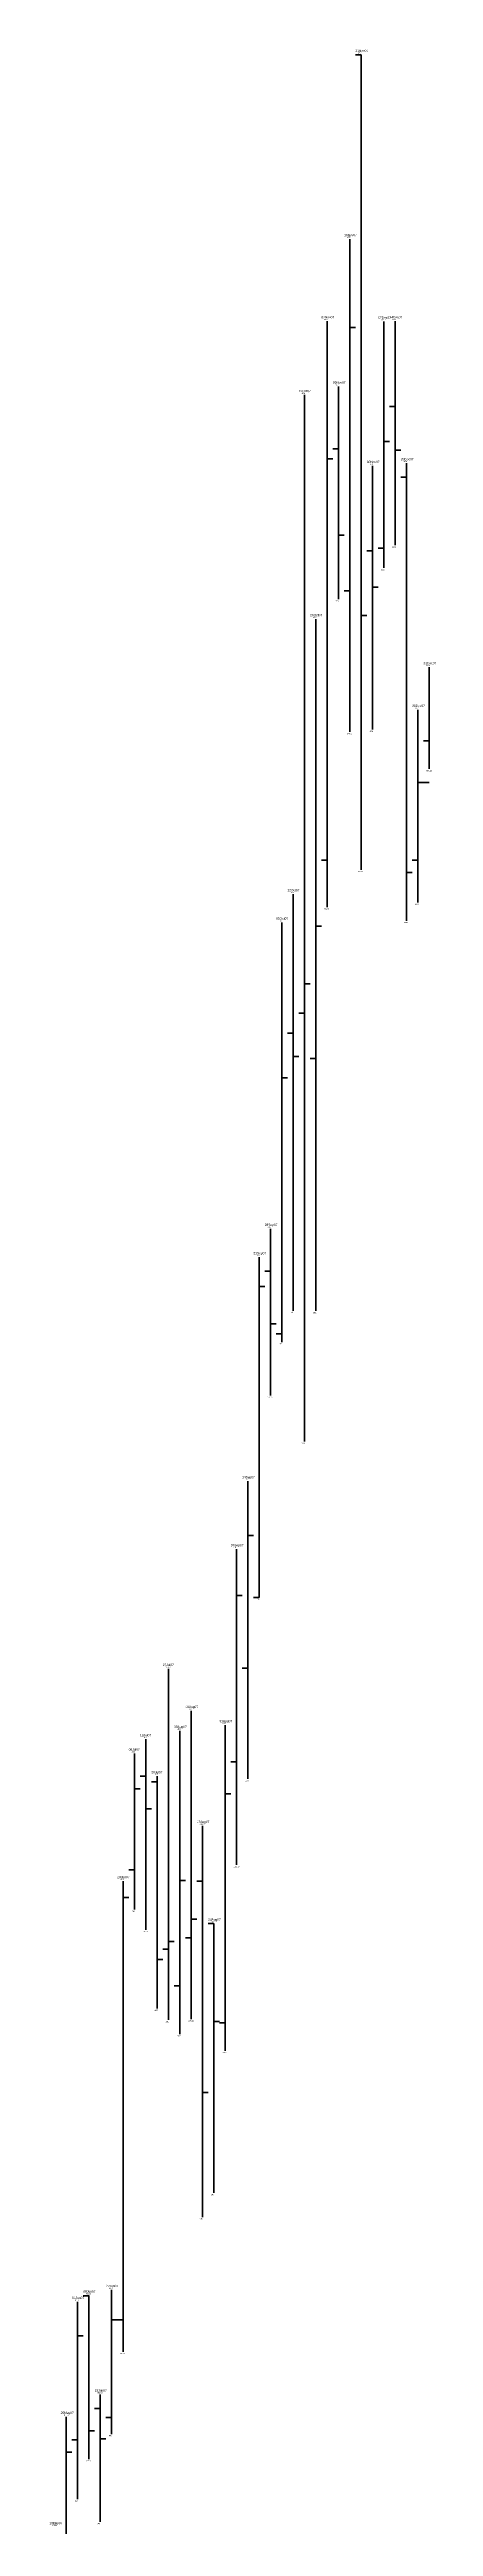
# Model space of a CAD drawing. Header units: inches. Extents: x 0 to 30000, y -20 to 2443.
# Drawn here: x 20652.5 to 20686.4, y 218.1 to 436.5 of the extents above; entities that cross this region are included whole.
import ezdxf

# ---------------------------------------------------------------- set-up
doc = ezdxf.new("R2010")
doc.units = ezdxf.units.IN
doc.header["$MEASUREMENT"] = 0
for name, color, linetype in [('DATE', 7, 'Continuous'), ('Graph', 7, 'Continuous'), ('Rate', 7, 'Continuous')]:
    doc.layers.add(name, color=color, linetype=linetype)
doc.styles.get("Standard").update_dxf_attribs({"font": 'arial.ttf'})

msp = doc.modelspace()

# ---------------------------------------------------------------- linework, layer by layer
at = {"layer": 'Graph', "color": 1, "lineweight": 35}
for p, q in [((20680, 436), (20679.5, 436)), ((20680, 436), (20680, 364.15)), ((20683, 412.5), (20683, 392.75)), ((20678, 406.75), (20678, 388)), ((20683, 404.975), (20682.5, 404.975)), ((20678, 401.25), (20677.5, 401.25)), ((20681, 399.75), (20681, 376.5)), ((20683, 401.125), (20683.5, 401.125)), ((20684, 400), (20684, 359.65)), ((20684, 398.75), (20683.5, 398.75)), ((20678, 393.637), (20678.5, 393.637)), ((20681, 392.25), (20680.5, 392.25)), ((20681, 389.062), (20681.5, 389.062)), ((20680, 386.575), (20680.5, 386.575)), ((20686, 382), (20686, 373.038)), ((20686, 375.5), (20685.5, 375.5)), ((20686, 371.85), (20685.5, 371.85)), ((20684, 363.9), (20684.5, 363.9)), ((20674, 362), (20674, 325.275)), ((20674, 349.75), (20673.5, 349.75)), ((20674, 347.688), (20674.5, 347.688)), ((20672, 332.5), (20672, 317.8)), ((20672, 328.75), (20671.5, 328.75)), ((20672, 324.113), (20672.5, 324.113)), ((20661, 287.5), (20661, 270.7)), ((20661, 284.25), (20660.5, 284.25)), ((20662, 284.25), (20662, 263.75)), ((20662, 283.75), (20661.5, 283.75)), ((20661, 281.363), (20661.5, 281.363)), ((20666, 279.875), (20666, 245.375)), ((20666, 275), (20665.5, 275)), ((20667, 271.25), (20666.5, 271.25)), ((20667, 271.25), (20667, 247.5)), ((20662, 268.087), (20662.5, 268.087)), ((20667, 262.613), (20667.5, 262.613)), ((20666, 256.363), (20666.5, 256.363)), ((20656, 238.445), (20655.5, 238.445)), ((20656, 238.47), (20656, 224.032)), ((20657, 229.745), (20657, 218.5)), ((20657, 228.5), (20656.5, 228.5)), ((20656, 226.54), (20656.5, 226.54)), ((20657, 225.812), (20657.5, 225.812))]:
    msp.add_line(p, q, dxfattribs=at)
at = {"layer": 'Graph', "color": 3, "lineweight": 35}
for p, q in [((20679, 419.75), (20679, 376.3)), ((20677, 412.5), (20677, 360.85)), ((20679, 411.938), (20679.5, 411.938)), ((20682, 412.475), (20682, 390.75)), ((20675, 406), (20675, 313.75)), ((20682, 401.913), (20682.5, 401.913)), ((20677, 400.375), (20677.5, 400.375)), ((20682, 392.5), (20681.5, 392.5)), ((20679, 388.75), (20678.5, 388.75)), ((20676, 386.25), (20676, 325.25)), ((20685, 378.25), (20685, 361.25)), ((20685, 371.85), (20685.5, 371.85)), ((20677, 365), (20676.5, 365)), ((20685, 365), (20684.5, 365)), ((20673, 359.5), (20673, 322.5)), ((20676, 359.175), (20676.5, 359.175)), ((20675, 354.1), (20675.5, 354.1)), ((20675, 351.5), (20674.5, 351.5)), ((20676, 347.5), (20675.5, 347.5)), ((20673, 345.8), (20673.5, 345.8)), ((20671, 330), (20671, 300)), ((20671, 327.4), (20671.5, 327.4)), ((20673, 323.25), (20672.5, 323.25)), ((20670, 310.25), (20670, 284)), ((20669, 304.25), (20669, 276.413)), ((20670, 305.45), (20670.5, 305.45)), ((20669, 300.163), (20669.5, 300.163)), ((20671, 300), (20670.5, 300)), ((20663, 293.7), (20663, 262.75)), ((20670, 293.75), (20669.5, 293.75)), ((20664, 288.25), (20664, 261.5)), ((20665, 290), (20665, 262.812)), ((20668, 288.75), (20668, 260.025)), ((20660, 286.25), (20660, 272.5)), ((20669, 285.5), (20668.5, 285.5)), ((20660, 283.125), (20660.5, 283.125)), ((20668, 282.675), (20668.5, 282.675)), ((20660, 276), (20659.5, 276)), ((20659, 275), (20659, 233.498)), ((20659, 273.562), (20659.5, 273.562)), ((20664, 275.05), (20664.5, 275.05)), ((20665, 271.65), (20665.5, 271.65)), ((20663, 269), (20662.5, 269)), ((20663, 269.663), (20663.5, 269.663)), ((20665, 270), (20664.5, 270)), ((20664, 265.75), (20663.5, 265.75)), ((20668, 262.5), (20667.5, 262.5)), ((20658, 238.95), (20658, 226.25)), ((20655, 237.9), (20655, 220.5)), ((20658, 236.322), (20658.5, 236.322)), ((20659, 236.322), (20658.5, 236.322)), ((20655, 234.917), (20655.5, 234.917)), ((20654, 227.765), (20654, 210.583)), ((20658, 227.713), (20657.5, 227.713)), ((20655, 225.75), (20654.5, 225.75)), ((20654, 224.657), (20654.5, 224.657))]:
    msp.add_line(p, q, dxfattribs=at)

# ---------------------------------------------------------------- texts
at = {"layer": 'DATE'}
for s, p in [('23Nov07', (20679.5, 436.25)), ('16Nov07', (20678.5, 420)), ('02Nov07', (20676.5, 412.75)), ('07Dec07', (20681.5, 412.725)), ('14Dec07', (20682.5, 412.75)), ('19Oct07', (20674.5, 406.25)), ('09Nov07', (20677.5, 407)), ('30Nov07', (20680.5, 400)), ('20Dec07', (20683.5, 400.25)), ('26Oct07', (20675.5, 386.5)), ('31Dec07', (20685.5, 382.25)), ('28Dec07', (20684.5, 378.5)), ('12Oct07', (20673.5, 362.25)), ('05Oct07', (20672.5, 359.75)), ('28Sep07', (20671.5, 332.75)), ('21Sep07', (20670.5, 330.25)), ('14Sep07', (20669.5, 310.5)), ('07Sep07', (20668.5, 304.5)), ('27Jul07', (20662.5, 293.95)), ('10Aug07', (20664.5, 290.25)), ('03Aug07', (20663.5, 288.5)), ('31Aug07', (20667.5, 289)), ('06Jul07', (20659.5, 286.5)), ('13Jul07', (20660.5, 287.75)), ('20Jul07', (20661.5, 284.5)), ('17Aug07', (20665.5, 280.125)), ('29Jun07', (20658.5, 275.25)), ('24Aug07', (20666.5, 271.5)), ('01Jun07', (20654.5, 238.15)), ('08Jun07', (20655.5, 238.72)), ('22Jun07', (20657.5, 239.2)), ('15Jun07', (20656.5, 229.995)), ('25May07', (20653.5, 228.015)), ('18May07', (20652.5, 218.303))]:
    msp.add_text(s, height=0.2, dxfattribs=at).set_placement(p)
at = {"layer": 'Rate'}
for s, p in [('1744', (20679.75, 436.1)), ('1679', (20678.75, 419.85)), ('1650', (20676.75, 412.6)), ('1650', (20682.75, 412.6)), ('1649.9', (20681.75, 412.575)), ('1624', (20674.75, 406.1)), ('1627', (20677.75, 406.85)), ('1599', (20680.75, 399.85)), ('1600', (20683.75, 400.1)), ('1571', (20682.75, 392.55)), ('1563', (20681.75, 390.55)), ('1552', (20677.75, 387.8)), ('1545', (20675.75, 386.35)), ('1528', (20685.75, 382.1)), ('1513', (20684.75, 378.35)), ('1505.2', (20678.75, 376.1)), ('1506', (20680.75, 376.3)), ('1492.15', (20685.75, 372.837)), ('1456.6', (20679.75, 363.95)), ('1448', (20673.75, 362.1)), ('1443.4', (20676.75, 360.65)), ('1445', (20684.75, 361.05)), ('1438', (20672.75, 359.6)), ('1438.6', (20683.75, 359.45)), ('1330', (20671.75, 332.6)), ('1320', (20670.75, 330.1)), ('1301.1', (20673.75, 325.075)), ('1301', (20675.75, 325.05)), ('1290', (20672.75, 322.3)), ('1271.2', (20671.75, 317.6)), ('1255', (20674.75, 313.55)), ('1241', (20669.75, 310.35)), ('1217', (20668.75, 304.35)), ('1200', (20670.75, 299.8)), ('1174.8', (20662.75, 293.8)), ('1153', (20663.75, 288.35)), ('1160', (20664.75, 290.1)), ('1155', (20667.75, 288.85)), ('1145', (20659.75, 286.35)), ('1150', (20660.75, 287.6)), ('1137', (20661.75, 284.35)), ('1136', (20669.75, 283.8)), ('1119.5', (20665.75, 279.975)), ('1100', (20658.75, 275.1)), ('1105.65', (20668.75, 276.212)), ('1090', (20659.75, 272.3)), ('1085', (20666.75, 271.35)), ('1082.8', (20660.75, 270.5)), ('1055', (20661.75, 263.55)), ('1051', (20662.75, 262.55)), ('1051.25', (20664.75, 262.613)), ('1046', (20663.75, 261.3)), ('1040.1', (20667.75, 259.825)), ('990', (20666.75, 247.3)), ('981.5', (20665.75, 245.175)), ('951.6', (20654.75, 238)), ('953.88', (20655.75, 238.57)), ('955.8', (20657.75, 239.05)), ('933.99', (20658.75, 233.298)), ('918.98', (20656.75, 229.845)), ('911.06', (20653.75, 227.865)), ('905', (20657.75, 226.05)), ('896.13', (20655.75, 223.833)), ('882', (20654.75, 220.3)), ('874', (20656.75, 218.3)), ('872.21', (20652.75, 218.153))]:
    msp.add_text(s, height=0.1, dxfattribs=at).set_placement(p)

doc.saveas('drawing.dxf')
